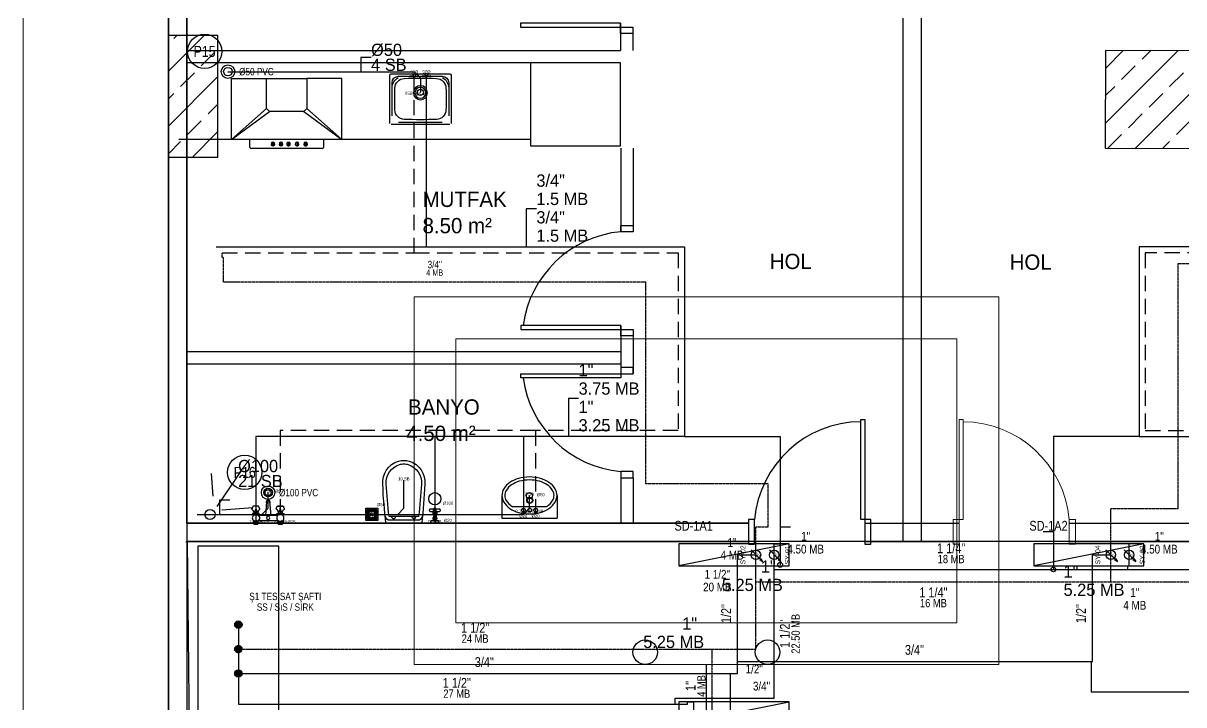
# Model space of a CAD drawing. Header units: centimetres. Extents: x 247996 to 315152, y -468471 to -440326.
# Drawn here: x 254534 to 255483, y -441875 to -441319 of the extents above; entities that cross this region are included whole.
import ezdxf
from ezdxf.enums import TextEntityAlignment as Align

# ---------------------------------------------------------------- set-up
doc = ezdxf.new("R2010")
doc.units = ezdxf.units.CM
doc.linetypes.add('0', pattern=[500, 500])
doc.linetypes.add('BASMA HATTI', pattern=[0.375, 0.25, -0.125])
for name, color, linetype, lineweight in [('SCOTT-ANTED', 144, 'CONTINUOUS', 0), ('SCOTT-M_Kapi_Kesit', 171, 'CONTINUOUS', 20), ('SCOTT-MTY-PISSU-BORU-TAVANDAN', 6, 'PISSU HATTI', 30), ('SCOTT-MTY-PISSU-CAP', 211, 'CONTINUOUS', 30), ('SCOTT-MTY-SICAKSU-BORU', 1, 'BASMA HATTI', 30), ('SCOTT-MTY-SOGUKSU-BORU', 5, '0', 30), ('SCOTT-MTY-TEMIZSU-CAP', 101, 'CONTINUOUS', 30)]:
    doc.layers.add(name, color=color, linetype=linetype, lineweight=lineweight)
for name, color, linetype in [('SCOTT-MD-YUK-BIRIMI', 7, 'CONTINUOUS'), ('SCOTT-MKDU0', 50, 'CONTINUOUS'), ('SCOTT-MTY-PISSU-KOLON', 211, 'Continuous'), ('SCOTT-MTY-PISSU-KOLONNO', 211, 'Continuous'), ('SCOTT-MTY-SAYAC', 3, 'Continuous'), ('SCOTT-MTY-SIRKULASYON-BORU', 31, 'Continuous'), ('SCOTT-MTY-TEFRIS', 15, 'CONTINUOUS'), ('SCOTT-MTY-TES-SAFT', 8, 'Continuous'), ('SCOTT-MTY-VANA', 1, 'Continuous'), ('SCOTT-MTY-YUK-BIRIMI', 7, 'CONTINUOUS')]:
    doc.layers.add(name, color=color, linetype=linetype)
doc.styles.add('CAP', font='wturkce.SHX', dxfattribs={"width": 0.65})
doc.styles.add('MtXpl_Comic_Sans_MS', font='comic.ttf')
doc.styles.add('MTY_CAP', font='wturkce.SHX', dxfattribs={"width": 0.65})
doc.styles.add('MTYCAPLT', font='arial.ttf')
doc.styles.add('ROTAS', font='arial.ttf')
doc.linetypes.add('PISSU HATTI', pattern='A,0.5,0.5,["(",Standard,S=0.1,R=0,X=-0.01,Y=-0.036],-0.05', length=0.9)

# ---------------------------------------------------------------- blocks, each defined once
blk = doc.blocks.new('T-KOLON-T')
blk.add_hatch(color=7).paths.add_polyline_path([(3, 0), (2.77, 1.15), (2.12, 2.12), (1.15, 2.77), (0, 3), (-1.15, 2.77), (-2.12, 2.12), (-2.77, 1.15), (-3, 0), (-2.77, -1.15), (-2.12, -2.12), (-1.15, -2.77), (0, -3), (1.15, -2.77), (2.12, -2.12), (2.77, -1.15)])
blk.add_circle((0, 0), 3)
blk = doc.blocks.new('T-DOLAP')
blk.add_line((-45, -9), (45, 9))
blk.add_lwpolyline([(-45, -9), (45, -9), (45, 9), (-45, 9)], close=True)
blk = doc.blocks.new('MTY-SU SAYACI')
at = {"layer": 'SCOTT-MTY-VANA'}
blk.add_hatch(color=256, dxfattribs=at).paths.add_polyline_path([(9.8, 9.8), (5.6, 7), (7, 5.6)])
for p, q in [((-7.3, -7.3), (6.3, 6.3)), ((5.6, 7), (9.8, 9.8)), ((7, 5.6), (5.6, 7)), ((7, 5.6), (9.8, 9.8))]:
    blk.add_line(p, q, dxfattribs=at)
blk.add_circle((0, 0), 7, dxfattribs=at)
blk.add_attdef('CAP', (-2.3, -1.2), '', height=2.5, rotation=45, dxfattribs=at)
blk = doc.blocks.new('T-KOLON-P')
for radius in [5.5, 3.5]:
    blk.add_circle((0, 0), radius)
blk = doc.blocks.new('uhasduhsadu')
at = {"layer": 'SCOTT-M_Kapi_Kesit'}
blk.add_lwpolyline([(684335.93, 4531169.33), (684332.62, 4531169.33), (684332.62, 4531251.2), (684335.93, 4531251.2)], close=True, dxfattribs=at)
for points in [[(684240.93, 4531149.33), (684245.93, 4531149.33), (684245.93, 4531169.33), (684240.93, 4531169.33), (684240.93, 4531149.33)], [(684335.93, 4531149.33), (684340.93, 4531149.33), (684340.93, 4531169.33), (684335.93, 4531169.33), (684335.93, 4531149.33)]]:
    blk.add_lwpolyline(points, dxfattribs=at)
blk.add_arc((684333.18, 4531161.67), 87.59, 90.36866, 174.98091, dxfattribs=at)
blk = doc.blocks.new('SUZGEC1')
at = {"layer": 'SCOTT-MTY-TEFRIS'}
blk.add_lwpolyline([(-5, -5), (-5, 5), (5, 5), (5, -5)], close=True, dxfattribs=at)
for points in [[(-4.33, 3.86), (-1.99, 1.52, 0.029484), (-2.15, 1.27), (-4.33, 2.48)], [(-2.48, 0.33), (-4.33, 0.33), (-4.33, 1.72), (-2.41, 0.65, 0.032775)], [(-3.86, 4.33), (-2.48, 4.33), (-1.27, 2.15, 0.029484), (-1.52, 1.99)], [(-0.65, 2.41, -0.032775), (-0.33, 2.48), (-0.33, 4.33), (-1.72, 4.33)], [(0.33, 2.48), (0.33, 4.33), (1.72, 4.33), (0.65, 2.41, 0.032775)], [(1.27, 2.15), (2.48, 4.33), (3.86, 4.33), (1.52, 1.99, 0.029484)], [(4.33, 3.86), (1.99, 1.52, -0.029484), (2.15, 1.27), (4.33, 2.48)], [(4.33, 0.33), (4.33, 1.72), (2.41, 0.65, -0.032775), (2.48, 0.33)], [(-2.48, -0.33), (-4.33, -0.33), (-4.33, -1.72), (-2.41, -0.65, -0.032775)], [(-4.33, -3.86), (-1.99, -1.52, -0.029484), (-2.15, -1.27), (-4.33, -2.48)], [(-3.86, -4.33), (-2.48, -4.33), (-1.27, -2.15, -0.029484), (-1.52, -1.99)], [(-0.33, -4.33), (-1.72, -4.33), (-0.65, -2.41, 0.032775), (-0.33, -2.48)], [(0.33, -2.48), (0.33, -4.33), (1.72, -4.33), (0.65, -2.41, -0.032775)], [(2.48, -4.33), (1.27, -2.15, 0.029484), (1.52, -1.99), (3.86, -4.33)], [(4.33, -2.48), (4.33, -3.86), (1.99, -1.52, 0.029484), (2.15, -1.27)], [(4.33, -0.33), (4.33, -1.72), (2.41, -0.65, 0.032775), (2.48, -0.33)]]:
    blk.add_lwpolyline(points, format="xyb", close=True, dxfattribs=at)
blk.add_circle((0, 0), 1.25, dxfattribs=at)
at = {"layer": 'SCOTT-MD-YUK-BIRIMI', "color": 6, "style": 'CAP'}
blk.add_attdef('PS', text='', height=2.5, dxfattribs=at).set_placement((0, 0), align=Align.CENTER)
blk.add_attdef('PSCP', (4.29, 6.72), '', height=2.5, dxfattribs=at)
blk = doc.blocks.new('EVIYE1')
at = {"layer": 'SCOTT-MTY-TEFRIS', "color": 6}
blk.add_circle((0, 15), 2.5, dxfattribs=at)
at = {"layer": 'SCOTT-MTY-TEFRIS', "color": 3, "ltscale": 10}
blk.add_circle((-5, 1), 1, dxfattribs=at)
at = {"layer": 'SCOTT-MTY-TEFRIS', "color": 1, "ltscale": 10}
blk.add_circle((5, 1), 1, dxfattribs=at)
at = {"layer": 'SCOTT-MD-YUK-BIRIMI', "color": 6, "style": 'CAP'}
blk.add_attdef('PS', text='', height=2.5, dxfattribs=at).set_placement((0, 15), align=Align.CENTER)
blk.add_attdef('PSCP', (6.08, 14.48), '', height=2.5, dxfattribs=at)
at = {"layer": 'SCOTT-MD-YUK-BIRIMI', "color": 3, "style": 'CAP'}
for tag, p in [('SO', (-5, 1)), ('SOCP', (-5, -2.99))]:
    blk.add_attdef(tag, text='', height=2.5, dxfattribs=at).set_placement(p, align=Align.CENTER)
at = {"layer": 'SCOTT-MD-YUK-BIRIMI', "color": 1, "style": 'CAP'}
for tag, p in [('SC', (5, 1)), ('SCCP', (5, -2.8))]:
    blk.add_attdef(tag, text='', height=2.5, dxfattribs=at).set_placement(p, align=Align.CENTER)
blk = doc.blocks.new('MTY-PIS SU CAP SB')
at = {"layer": 'SCOTT-MTY-PISSU-CAP'}
for p, q in [((0.833, 1.167), (0, 1.167)), ((0, 1.167), (0, 0))]:
    blk.add_line(p, q, dxfattribs=at)
at = {"layer": 'SCOTT-MTY-PISSU-CAP', "style": 'MTY_CAP', "width": 0.65}
blk.add_attdef('PSCP', text='', height=1, dxfattribs=at).set_placement((0.833, 1.79), align=Align.MIDDLE_LEFT)
at = {"layer": 'SCOTT-MTY-YUK-BIRIMI', "color": 211, "style": 'MTY_CAP', "width": 0.65}
blk.add_attdef('PS', text='', height=1, dxfattribs=at).set_placement((0.833, 0.566), align=Align.MIDDLE_LEFT)
blk = doc.blocks.new('LAVABO1')
at = {"layer": 'SCOTT-MTY-TEFRIS', "color": 6}
blk.add_circle((0, 15), 2.5, dxfattribs=at)
at = {"layer": 'SCOTT-MTY-TEFRIS', "color": 3, "ltscale": 10}
blk.add_circle((-5, 1), 1, dxfattribs=at)
at = {"layer": 'SCOTT-MTY-TEFRIS', "color": 1, "ltscale": 10}
blk.add_circle((5, 1), 1, dxfattribs=at)
at = {"layer": 'SCOTT-MD-YUK-BIRIMI', "color": 6, "style": 'CAP'}
blk.add_attdef('PS', text='', height=2.5, dxfattribs=at).set_placement((0, 15), align=Align.CENTER)
blk.add_attdef('PSCP', (6.08, 14.48), '', height=2.5, dxfattribs=at)
at = {"layer": 'SCOTT-MD-YUK-BIRIMI', "color": 3, "style": 'CAP'}
for tag, p in [('SO', (-5, 1)), ('SOCP', (-5, -2.99))]:
    blk.add_attdef(tag, text='', height=2.5, dxfattribs=at).set_placement(p, align=Align.CENTER)
at = {"layer": 'SCOTT-MD-YUK-BIRIMI', "color": 1, "style": 'CAP'}
for tag, p in [('SC', (5, 1)), ('SCCP', (5, -2.8))]:
    blk.add_attdef(tag, text='', height=2.5, dxfattribs=at).set_placement(p, align=Align.CENTER)
blk = doc.blocks.new('KLOZET1')
at = {"layer": 'SCOTT-MTY-TEFRIS', "color": 15}
blk.add_lwpolyline([(-3.88, 11.44, 0.414214), (-4.52, 10.8), (-4.52, 10.3, 0.414214), (-3.88, 9.66), (3.88, 9.66, 0.414214), (4.52, 10.3), (4.52, 10.8, 0.414214), (3.88, 11.44)], format="xyb", close=True, dxfattribs=at)
at = {"layer": 'SCOTT-MTY-TEFRIS', "color": 15, "elevation": 0}
for points in [[(-1, 10.3), (-1, 10.8, -0.414214), (-0.36, 11.44)], [(1, 10.3), (1, 10.8, 0.414214), (0.36, 11.44)]]:
    blk.add_lwpolyline(points, format="xyb", dxfattribs=at)
at = {"layer": 'SCOTT-MTY-TEFRIS', "color": 15}
for points in [[(-0.76, 11.45), (0.76, 11.45), (0.76, 11.98), (-0.76, 11.98)], [(-0.76, 8.88), (0.76, 8.88), (0.76, 9.66), (-0.76, 9.66)], [(3, 0), (-3, 0), (-3, 2.32), (3, 2.32)]]:
    blk.add_lwpolyline(points, close=True, dxfattribs=at)
for points in [[(-1.61, 8.64), (-1.61, 7.54)], [(-1.61, 4.45), (-1.61, 3.35)], [(-1.35, 3.17), (-1.35, 2.32), (1.42, 2.32), (1.42, 3.17)], [(-1.21, 7.21), (-1.21, 4.8)], [(1.13, 8.88), (-1.06, 8.88)], [(-1.06, 7.3), (1.13, 7.3)], [(1.13, 4.69), (-1.06, 4.69)], [(-1.06, 3.11), (1.13, 3.11)], [(-0.51, 8.64), (-0.51, 7.54)], [(-0.51, 4.45), (-0.51, 3.35)], [(0.58, 8.64), (0.58, 7.54)], [(0.58, 4.45), (0.58, 3.35)], [(1.28, 4.8), (1.28, 5.24), (1.28, 7.21)], [(1.68, 8.64), (1.68, 7.54)], [(1.68, 4.45), (1.68, 3.35)]]:
    blk.add_lwpolyline(points, dxfattribs=at)
at = {"layer": 'SCOTT-MTY-TEFRIS', "color": 6}
blk.add_circle((0, 20), 5, dxfattribs=at)
at = {"layer": 'SCOTT-MTY-TEFRIS', "color": 15}
for centre, radius, start, end in [((-0.36, 10.3, 0), 0.641, 179.99985, 270.00006), ((0.36, 10.3, 0), 0.641, 270.00006, 0), ((-1.06, 8.15), 0.734, 41.75917, 138.24096), ((-1.06, 8.03), 0.734, 221.7593, 318.24081), ((-1.06, 3.96), 0.734, 41.75917, 138.24096), ((-1.06, 3.84), 0.734, 221.7593, 318.24081), ((0.04, 8.15), 0.734, 41.75917, 138.24096), ((0.04, 8.03), 0.734, 221.7593, 318.24081), ((0.04, 3.96), 0.734, 41.75917, 138.24096), ((0.04, 3.84), 0.734, 221.7593, 318.24081), ((1.13, 8.15), 0.734, 41.75917, 138.24096), ((1.13, 8.03), 0.734, 221.7593, 318.24081), ((1.13, 3.96), 0.734, 41.75917, 138.24096), ((1.13, 3.84), 0.734, 221.7593, 318.24081)]:
    blk.add_arc(centre, radius, start, end, dxfattribs=at)
at = {"layer": 'SCOTT-MD-YUK-BIRIMI', "color": 6, "style": 'CAP'}
blk.add_attdef('PS', text='', height=2.5, dxfattribs=at).set_placement((0, 20), align=Align.CENTER)
blk.add_attdef('PSCP', (6.63, 15.09), '', height=2.5, dxfattribs=at)
at = {"layer": 'SCOTT-MD-YUK-BIRIMI', "color": 3, "style": 'CAP'}
blk.add_attdef('SO', text='', height=2.5, dxfattribs=at).set_placement((0, 0.13), align=Align.CENTER)
blk.add_attdef('SOCP', (7.43, 1.09), '', height=2.5, dxfattribs=at)
blk = doc.blocks.new('DUS TEKNESI1')
at = {"layer": 'SCOTT-MTY-TEFRIS'}
for points in [[(-10, 13.89), (-10, 12.2, -0.146062), (-11.33, 8.88, 0.113221), (-13.28, 11.48, -0.416893), (-13.31, 11.96)], [(-6.69, 11.96, -0.17585), (-7.51, 13.89), (-12.49, 13.89, -0.17585), (-13.31, 11.96)], [(0, 18.37), (-0.63, 18.37, 0.391322), (-1.29, 17.76), (-2.2, 6.27)], [(0, 18.37), (0.63, 18.37, -0.391322), (1.29, 17.76), (2.2, 6.27)], [(6.69, 11.96, 0.17585), (7.51, 13.89), (12.49, 13.89, 0.17585), (13.31, 11.96)], [(10, 13.89), (10, 12.2, 0.146062), (11.33, 8.88, -0.113221), (13.28, 11.48)], [(-12.77, 0.5), (-12.77, 0), (-10, 0), (-7.23, 0), (-7.23, 0.5, 0.153746), (-12.77, 0.5), (-10, 0.5), (-7.23, 0.5)], [(-8.61, 6.88, -0.601952), (-8.61, 1.65), (-8.61, 0.83)], [(8.61, 6.88, 0.601952), (8.61, 1.65), (11.39, 1.65, 0.601952), (11.39, 6.88)], [(12.77, 0.5), (12.77, 0), (10, 0), (7.23, 0), (7.23, 0.5, -0.153746), (12.77, 0.5), (10, 0.5), (7.23, 0.5)]]:
    blk.add_lwpolyline(points, format="xyb", dxfattribs=at)
for points in [[(-11.64, 9.5), (-11.64, 8.01)], [(-8.36, 9.5), (-8.36, 8.01)], [(8.36, 9.5), (8.36, 8.01)], [(11.64, 9.5), (11.64, 8.01)], [(-11.39, 7.51), (-11.39, 6.88), (-8.61, 6.88)], [(-8.61, 1.65), (-11.39, 1.65), (-11.39, 0.83)], [(-8.61, 7.51), (-8.61, 6.88)], [(7.82, 6.27), (-7.82, 6.27)], [(-7.82, 2.27), (7.82, 2.27)], [(11.39, 7.51), (11.39, 6.88), (8.61, 6.88)], [(8.61, 7.51), (8.61, 6.88)], [(8.61, 1.65), (8.61, 0.83)], [(11.39, 1.65), (11.39, 0.83)]]:
    blk.add_lwpolyline(points, dxfattribs=at)
for points in [[(-12.77, 7.51), (-10, 7.51), (-7.23, 7.51), (-7.23, 8.01), (-10, 8.01), (-12.77, 8.01)], [(-8.61, 0), (-8.61, -1.03), (-11.39, -1.03), (-11.39, 0)], [(12.77, 7.51), (10, 7.51), (7.23, 7.51), (7.23, 8.01), (10, 8.01), (12.77, 8.01)], [(11.39, 0), (11.39, -1.03), (8.61, -1.03), (8.61, 0)]]:
    blk.add_lwpolyline(points, close=True, dxfattribs=at)
at = {"layer": 'SCOTT-MTY-TEFRIS', "color": 6}
blk.add_circle((0, 25), 2.5, dxfattribs=at)
at = {"layer": 'SCOTT-MTY-TEFRIS'}
for centre, radius, start, end in [((-9.99, 2.25), 11.85, 79.4131, 100.58675), ((-3.77, 12.76), 6.25, 185.20803, 218.44761), ((-2.03, 5.93), 7.27, 130.25508, 156.09376), ((-6.95, 11.74), 0.344, 310.56547, 41.0891), ((0, 17.2), 1.6, 330.69749, 209.30263), ((6.95, 11.74), 0.344, 138.91075, 229.43465), ((2.03, 5.93), 7.27, 23.90632, 49.74465), ((9.99, 2.25), 11.85, 79.4131, 100.58675), ((3.77, 12.76), 6.25, 321.55251, 354.79208), ((13.05, 11.74), 0.344, 310.56547, 41.0891), ((-10, 4.27), 2.96, 117.90841, 242.09186), ((0, 4.27), 1.37, 90.00021, 270.00006), ((0, 4.27), 1.37, 270.00006, 90.00021)]:
    blk.add_arc(centre, radius, start, end, dxfattribs=at)
at = {"layer": 'SCOTT-MD-YUK-BIRIMI', "color": 6, "style": 'CAP'}
blk.add_attdef('PS', text='', height=2.5, dxfattribs=at).set_placement((0, 25), align=Align.CENTER)
blk.add_attdef('PSCP', (5.6, 25), '', height=2.5, dxfattribs=at)
at = {"layer": 'SCOTT-MD-YUK-BIRIMI', "color": 3, "style": 'CAP'}
blk.add_attdef('SO', text='', height=2.5, dxfattribs=at).set_placement((-10, 0), align=Align.CENTER)
blk.add_attdef('SOCP', (-5.56, 0), '', height=2.5, dxfattribs=at)
at = {"layer": 'SCOTT-MD-YUK-BIRIMI', "color": 1, "style": 'CAP'}
blk.add_attdef('SC', text='', height=2.5, dxfattribs=at).set_placement((10, 0), align=Align.CENTER)
blk.add_attdef('SCCP', (15.92, 0), '', height=2.5, dxfattribs=at)
blk = doc.blocks.new('MTY-TEMIZ SU CAP MB')
at = {"layer": 'SCOTT-MTY-TEMIZSU-CAP'}
for p, q in [((0.833, 3.096), (0, 3.096)), ((0, 3.096), (0, 0))]:
    blk.add_line(p, q, dxfattribs=at)
at = {"layer": 'SCOTT-MTY-TEMIZSU-CAP', "style": 'MTY_CAP', "width": 0.65}
for tag, p in [('SOCP', (0.833, 5.417)), ('SCCP', (0.833, 2.417))]:
    blk.add_attdef(tag, text='', height=1, dxfattribs=at).set_placement(p, align=Align.MIDDLE_LEFT)
at = {"layer": 'SCOTT-MTY-YUK-BIRIMI', "color": 101, "style": 'MTY_CAP', "width": 0.65}
for tag, p in [('SO', (0.833, 3.917)), ('SC', (0.833, 0.917))]:
    blk.add_attdef(tag, text='', height=1, dxfattribs=at).set_placement(p, align=Align.MIDDLE_LEFT)
blk = doc.blocks.new('TERMOSIFON1')
at = {"layer": 'SCOTT-MTY-TEFRIS', "color": 7, "lineweight": 20, "ltscale": 40}
blk.add_lwpolyline([(-23.887, 0), (23.887, 0), (23.887, 30.03), (-23.887, 30.03)], close=True, dxfattribs=at)
at = {"layer": 'SCOTT-MTY-TEFRIS', "color": 1, "lineweight": 20, "ltscale": 40}
blk.add_lwpolyline([(-20.475, 3.413), (20.475, 3.413), (20.475, 26.618), (-20.475, 26.618)], close=True, dxfattribs=at)
at = {"layer": 'SCOTT-MTY-TEFRIS', "color": 3, "ltscale": 10}
blk.add_circle((-5, 1), 1, dxfattribs=at)
at = {"layer": 'SCOTT-MTY-TEFRIS', "color": 1, "ltscale": 10}
blk.add_circle((5, 1), 1, dxfattribs=at)
at = {"layer": 'SCOTT-MD-YUK-BIRIMI', "color": 3, "style": 'MTYCAPLT', "width": 0.65}
for tag, p in [('SO_001', (-5.656, 0.5)), ('SOCP_001', (-6.287, -0.985))]:
    blk.add_attdef(tag, p, '', height=1, dxfattribs=at)
at = {"layer": 'SCOTT-MD-YUK-BIRIMI', "color": 1, "style": 'MTYCAPLT', "width": 0.65}
for tag, p in [('SC_001', (4.367, 0.5)), ('SCCP_001', (3.738, -0.963))]:
    blk.add_attdef(tag, p, '', height=1, dxfattribs=at)

msp = doc.modelspace()

# ---------------------------------------------------------------- linework, layer by layer
at = {"layer": 'SCOTT-ANTED'}
msp.add_line((254534.19, -440326.55), (254534.19, -447826.55), dxfattribs=at)
at = {"layer": 'SCOTT-MKDU0', "color": 8, "ltscale": 0.03}
for p, q in [((254652.95, -440508.19), (254652.95, -443082.08)), ((254652.95, -443082.08), (254652.95, -440508.19)), ((254667.95, -440523.24), (254667.95, -443082.08)), ((254652.95, -440527.34), (254652.95, -441742.11)), ((254667.95, -440527.29), (254667.95, -441742.11)), ((254667.95, -441727.11), (254667.95, -440527.29)), ((255252.95, -440525.24), (255252.95, -441742.11)), ((255252.95, -440525.29), (255252.95, -441742.11)), ((255252.95, -440525.29), (255252.95, -441727.11)), ((255267.95, -440525.24), (255267.95, -441742.11)), ((255267.95, -440525.29), (255267.95, -441742.11)), ((255267.95, -440525.29), (255267.95, -441727.11)), ((255022.32, -441318.51), (255022.32, -441340.75)), ((254653.09, -441357.52), (254682.38, -441328.23)), ((254653.09, -441328.23), (254693.09, -441328.23)), ((254653.09, -441428.23), (254653.09, -441328.23)), ((254657.22, -441330.94), (254659.93, -441328.23)), ((254693.09, -441328.23), (254693.09, -441428.23)), ((255032.32, -441321.83), (255032.32, -441340.75)), ((255022.32, -441340.98), (254667.95, -441340.98)), ((254679.67, -441353.39), (254690.89, -441342.16)), ((255418.58, -441340.7), (255418.3, -441420.7)), ((255418.37, -441400.46), (255477.92, -441340.91)), ((255418.53, -441355.4), (255433.18, -441340.75)), ((255498.57, -441340.98), (255418.58, -441340.7)), ((255448.6, -441347.78), (255455.55, -441340.83)), ((255022.32, -441350.98), (254667.95, -441350.98)), ((255022.32, -441350.98), (254948.7, -441350.98)), ((254948.7, -441350.98), (254948.7, -441418.66)), ((255022.32, -441418.66), (255022.32, -441350.98)), ((255431.77, -441364.61), (255442.99, -441353.39)), ((254653.09, -441402.42), (254693.09, -441362.42)), ((254662.83, -441370.23), (254674.06, -441359)), ((254704.53, -441363.68), (254733.03, -441363.68)), ((254704.53, -441413.68), (254704.53, -441363.68)), ((254794.53, -441363.68), (254766.03, -441363.68)), ((254794.53, -441413.68), (254794.53, -441363.68)), ((254833.78, -441400.4), (254833.78, -441360.97)), ((254834.78, -441359.97), (254882.78, -441359.97)), ((254835.63, -441394.25), (254835.63, -441367.12)), ((254840.93, -441361.82), (254876.63, -441361.82)), ((254881.93, -441367.12), (254881.93, -441394.25)), ((254883.78, -441360.97), (254883.78, -441400.4)), ((255442.94, -441420.79), (255498.49, -441365.24)), ((255471.05, -441370.23), (255482.28, -441359)), ((254653.09, -441379.97), (254657.22, -441375.84)), ((255418.45, -441377.93), (255426.15, -441370.23)), ((255454.22, -441387.06), (255465.44, -441375.84)), ((254685.28, -441392.68), (254693.09, -441384.87)), ((254733.03, -441388.18), (254704.53, -441413.68)), ((254704.53, -441413.68), (254735.53, -441390.68)), ((254763.53, -441390.68), (254794.53, -441413.68)), ((254794.53, -441413.68), (254766.03, -441388.18)), ((255437.38, -441403.9), (255448.6, -441392.68)), ((254668.44, -441409.52), (254679.67, -441398.29)), ((254882.78, -441401.4), (254834.78, -441401.4)), ((254876.63, -441399.55), (254840.93, -441399.55)), ((255476.67, -441409.52), (255487.89, -441398.29)), ((254653.09, -441424.87), (254662.83, -441415.13)), ((254948.7, -441413.66), (254661.44, -441413.66)), ((254948.7, -441413.66), (254661.44, -441413.66)), ((254672.18, -441428.23), (254693.09, -441407.32)), ((254794.53, -441413.68), (254704.53, -441413.68)), ((254719.51, -441419.98), (254719.51, -441413.68)), ((254779.51, -441413.68), (254779.51, -441419.98)), ((255022.6, -441413.66), (255022.32, -441413.66)), ((255022.6, -441413.66), (255022.32, -441413.66)), ((255420.57, -441420.71), (255431.77, -441409.52)), ((255465.32, -441420.86), (255471.05, -441415.13)), ((254778.51, -441420.98), (254720.51, -441420.98)), ((254737.97, -441415.73), (254737.97, -441418.3)), ((254737.97, -441415.73), (254738.59, -441415.73)), ((254737.97, -441418.3), (254737.97, -441418.81)), ((254738.59, -441418.81), (254737.97, -441418.81)), ((254738.59, -441415.73), (254738.59, -441418.3)), ((254738.59, -441418.3), (254738.59, -441418.81)), ((254744.55, -441415.73), (254744.55, -441418.3)), ((254744.55, -441415.73), (254745.17, -441415.73)), ((254744.55, -441418.3), (254744.55, -441418.81)), ((254745.17, -441418.81), (254744.55, -441418.81)), ((254745.17, -441415.73), (254745.17, -441418.3)), ((254745.17, -441418.3), (254745.17, -441418.81)), ((254750.71, -441415.73), (254750.71, -441418.3)), ((254750.71, -441415.73), (254751.32, -441415.73)), ((254750.71, -441418.3), (254750.71, -441418.81)), ((254750.71, -441418.81), (254751.32, -441418.81)), ((254751.32, -441415.73), (254751.32, -441418.3)), ((254751.32, -441418.3), (254751.32, -441418.81)), ((254757.7, -441415.73), (254757.7, -441418.3)), ((254757.7, -441415.73), (254758.32, -441415.73)), ((254757.7, -441418.3), (254757.7, -441418.8)), ((254757.7, -441418.81), (254758.32, -441418.81)), ((254758.32, -441415.73), (254758.32, -441418.3)), ((254758.32, -441418.3), (254758.32, -441418.81)), ((254764.69, -441415.73), (254764.69, -441418.3)), ((254764.69, -441415.73), (254765.31, -441415.73)), ((254764.69, -441418.3), (254764.69, -441418.8)), ((254764.69, -441418.81), (254765.31, -441418.81)), ((254765.31, -441415.73), (254765.31, -441418.3)), ((254765.31, -441418.3), (254765.31, -441418.81)), ((254948.7, -441418.66), (255022.32, -441418.66)), ((255022.6, -441420.7), (255022.6, -441488.91)), ((255032.6, -441420.7), (255032.6, -441488.91)), ((255418.3, -441420.7), (255498.3, -441420.98)), ((254693.09, -441428.23), (254653.09, -441428.23)), ((255022.6, -441565.59), (255022.6, -441608.23)), ((255032.6, -441568.91), (255032.6, -441604.92)), ((255022.6, -441587.11), (254667.95, -441587.11)), ((255022.6, -441597.11), (254667.95, -441597.11)), ((254689.34, -441704.94), (254687.93, -441686.57)), ((254692.59, -441713.36), (254712.8, -441683.79)), ((255022.6, -441689.92), (255022.6, -441727.11)), ((255032.6, -441689.92), (255032.6, -441727.11)), ((254925.38, -441704.42), (254925.38, -441723.07)), ((254970.41, -441704.42), (254970.41, -441723.07)), ((254696.48, -441716.15), (254721.85, -441714.19)), ((254933.85, -441713.44), (254961.95, -441713.44)), ((254667.95, -441727.11), (255126.89, -441727.11)), ((255126.89, -441727.11), (254667.95, -441727.11)), ((254925.38, -441723.07), (254970.41, -441723.07)), ((255221.89, -441727.11), (255299.01, -441727.11)), ((255267.95, -441727.11), (255299.01, -441727.11)), ((255389.01, -441727.11), (256232.6, -441727.11)), ((255389.01, -441727.11), (255852.95, -441727.11)), ((254667.03, -441742.11), (255126.89, -441742.11)), ((256222.6, -441742.11), (254668.16, -441742.11)), ((254668.16, -441742.11), (254683.09, -443053.17)), ((255221.89, -441742.11), (255299.01, -441742.11)), ((255389.01, -441742.11), (256232.6, -441742.11))]:
    msp.add_line(p, q, dxfattribs=at)
for points in [[(255022.32, -441321.83), (255022.32, -441318.51), (254940.45, -441318.51), (254940.45, -441321.83)], [(255022.6, -441568.91), (255022.6, -441565.59), (254940.73, -441565.59), (254940.73, -441568.91)], [(255022.6, -441604.92), (255022.6, -441608.23), (254940.73, -441608.23), (254940.73, -441604.92)], [(255221.89, -441724.11), (255218.57, -441724.11), (255218.57, -441642.25), (255221.89, -441642.25)], [(255221.89, -441724.11), (255218.57, -441724.11), (255218.57, -441642.25), (255221.89, -441642.25)], [(255221.89, -441724.11), (255218.57, -441724.11), (255218.57, -441642.25), (255221.89, -441642.25)]]:
    msp.add_lwpolyline(points, close=True, dxfattribs=at)
for points in [[(255032.32, -441321.83), (255032.32, -441326.83), (255022.32, -441326.83), (255022.32, -441321.83), (255032.32, -441321.83)], [(255032.6, -441483.91), (255032.6, -441488.91), (255022.6, -441488.91), (255022.6, -441483.91), (255032.6, -441483.91)], [(255032.6, -441568.91), (255032.6, -441573.91), (255022.6, -441573.91), (255022.6, -441568.91), (255032.6, -441568.91)], [(255032.6, -441604.92), (255032.6, -441599.92), (255022.6, -441599.92), (255022.6, -441604.92), (255032.6, -441604.92)], [(255032.6, -441689.92), (255032.6, -441684.92), (255022.6, -441684.92), (255022.6, -441689.92), (255032.6, -441689.92)], [(255126.89, -441744.11), (255131.89, -441744.11), (255131.89, -441724.11), (255126.89, -441724.11), (255126.89, -441744.11)], [(255126.89, -441744.11), (255131.89, -441744.11), (255131.89, -441724.11), (255126.89, -441724.11), (255126.89, -441744.11)], [(255126.89, -441744.11), (255131.89, -441744.11), (255131.89, -441724.11), (255126.89, -441724.11), (255126.89, -441744.11)], [(255221.89, -441744.11), (255226.89, -441744.11), (255226.89, -441724.11), (255221.89, -441724.11), (255221.89, -441744.11)], [(255221.89, -441744.11), (255226.89, -441744.11), (255226.89, -441724.11), (255221.89, -441724.11), (255221.89, -441744.11)], [(255221.89, -441744.11), (255226.89, -441744.11), (255226.89, -441724.11), (255221.89, -441724.11), (255221.89, -441744.11)]]:
    msp.add_lwpolyline(points, dxfattribs=at)
for points in [[(254830.64, -441727.11, -0.01664), (254828.02, -441695.28, -0.351622), (254840.81, -441676.36, -0.068714), (254845.23, -441675.75, -0.068714), (254849.65, -441676.36, -0.351622), (254862.44, -441695.28, -0.01664), (254859.82, -441727.11)], [(254833.21, -441721.55, -0.016866), (254830.9, -441695.09, -0.351778), (254841.62, -441679.13, -0.068022), (254845.23, -441678.63, -0.068022), (254848.84, -441679.13, -0.351778), (254859.56, -441695.09, -0.016866), (254857.25, -441721.55)]]:
    msp.add_lwpolyline(points, format="xyb", close=True, dxfattribs=at)
msp.add_lwpolyline([(254860.1, -441721.67, -0.389191), (254856.75, -441724.74), (254845.23, -441724.74), (254833.71, -441724.74, -0.389191), (254830.36, -441721.67, -0.389191)], format="xyb", dxfattribs=at)
for centre, radius in [((254948.15, -441708.53), 2.52), ((254948.15, -441708.53), 2.12), ((254686.84, -441720.06, 51), 4.14), ((254943.05, -441716.47), 1.56), ((254948.09, -441716.47), 1.56), ((254953.01, -441716.47), 1.56)]:
    msp.add_circle(centre, radius, dxfattribs=at)
for centre, radius, start, end in [((254720.51, -441419.98), 1, 180, 270), ((254738.25, -441417.29), 1.54, 100.57538, 259.46205), ((254738.25, -441417.29), 1.54, 282.6235, 77.37669), ((254744.84, -441417.29), 1.54, 100.57538, 259.46205), ((254744.84, -441417.29), 1.54, 282.6235, 77.37669), ((254750.99, -441417.29), 1.54, 100.57538, 259.46205), ((254750.99, -441417.29), 1.54, 282.6235, 77.37669), ((254757.98, -441417.29), 1.54, 100.57538, 259.46205), ((254757.98, -441417.29), 1.54, 282.6235, 77.37669), ((254764.98, -441417.29), 1.54, 100.57538, 259.46205), ((254764.98, -441417.29), 1.54, 282.6235, 77.37669), ((254778.51, -441419.98), 1, 270, 0), ((255030.82, -441577.47), 88.95, 95.30809, 172.32526), ((255030.82, -441596.36), 88.95, 187.67474, 264.69191), ((255219.14, -441731.78), 87.59, 90.36866, 174.98091), ((255219.14, -441731.78), 87.59, 90.36866, 174.98091), ((255219.14, -441731.78), 87.59, 90.36866, 174.98091), ((254945.39, -441713.75), 24.08, 105.51757, 123.83466), ((254947.9, -441722.8), 33.47, 90, 105.51757), ((254947.9, -441722.8), 33.47, 74.48243, 90), ((254950.41, -441713.75), 24.08, 56.16534, 74.48243), ((254935.71, -441704.42), 10.33, 148.28659, 180), ((254941.55, -441708.03), 17.19, 123.83466, 148.28659), ((254941.55, -441708.03), 14.8, 123.83466, 148.28659), ((254945.39, -441713.75), 21.68, 105.51757, 123.83466), ((254947.9, -441722.8), 31.07, 90, 105.51757), ((254947.9, -441722.8), 31.07, 74.48243, 90), ((254950.41, -441713.75), 21.68, 56.16534, 74.48243), ((254954.25, -441708.03), 14.8, 31.71341, 56.16534), ((254954.25, -441708.03), 17.19, 31.71341, 56.16534), ((254960.08, -441704.42), 10.33, 0, 31.71341), ((254935.71, -441704.42), 10.33, 180, 211.71341), ((254935.71, -441704.42), 7.93, 148.28659, 180), ((254935.71, -441704.42), 7.93, 180, 211.71341), ((254941.55, -441700.81), 14.8, 211.71341, 238.62326), ((254954.25, -441700.81), 14.8, 301.37674, 328.28659), ((254960.08, -441704.42), 7.93, 0, 31.71341), ((254960.08, -441704.42), 7.93, 328.28659, 0), ((254960.08, -441704.42), 10.33, 328.28659, 0), ((254941.55, -441700.81), 17.19, 211.71341, 236.16534), ((254945.39, -441695.09), 24.08, 236.16534, 254.48243), ((254947.9, -441686.04), 33.47, 254.48243, 270), ((254947.9, -441686.04), 33.47, 270, 285.51757), ((254950.41, -441695.09), 24.08, 285.51757, 303.83466), ((254954.25, -441700.81), 17.19, 303.83466, 328.28659), ((254836.92, -441721.55), 1.78, 180, 0), ((254853.53, -441721.55), 1.78, 180, 0)]:
    msp.add_arc(centre, radius, start, end, dxfattribs=at)
at = {"layer": 'SCOTT-MKDU0', "color": 8, "ltscale": 0.03, "extrusion": (0, 0, -1)}
for centre, major_axis, start_param, end_param in [((254834.78, -441360.97), (0.707, 0.707), 3.926991, 5.497787), ((254840.93, -441367.12), (-3.75, 3.75), 5.497787, 7.068583), ((254845.78, -441371.64), (-7.14, 7.14), 5.524757, 6.541187), ((254845.9, -441371.65), (-5.66, 5.66), 5.524757, 7.028844), ((254858.78, -441695.65), (332.25, 0), 4.67265, 4.752129), ((254871.66, -441371.65), (-5.66, 5.66), 0.825137, 2.329224), ((254876.63, -441367.12), (3.75, 3.75), -0.785398, 0.785398), ((254871.79, -441371.64), (7.14, 7.14), -0.258001, 0.758428), ((254882.78, -441360.97), (0.707, 0.707), -0.785398, 0.785398), ((255170.03, -441380.4), (-234.94, 234.94), 5.470817, 5.524757), ((254858.78, -441375.4), (-4.07, 4.07), 3.926991, 10.210176), ((254858.78, -441375.4), (-3.18, 3.18), 3.926991, 10.210176), ((254547.53, -441380.4), (234.94, 234.94), 0.758428, 0.812368), ((254845.9, -441389.14), (5.66, 5.66), 2.395934, 3.900021), ((254871.66, -441389.14), (5.66, 5.66), 0.812368, 2.316455), ((254858.78, -441065.15), (332.25, 0), 1.531058, 1.610536)]:
    msp.add_ellipse(centre, major_axis=major_axis, ratio=1, start_param=start_param, end_param=end_param, dxfattribs=at)
at = {"layer": 'SCOTT-MKDU0', "color": 8, "ltscale": 0.03, "invisible_edges": 1}
for points in [[(254766.03, -441388.18), (254733.03, -441388.18), (254733.03, -441363.68), (254766.03, -441363.68)], [(254733.03, -441388.18), (254766.03, -441388.18), (254763.53, -441390.68), (254735.53, -441390.68)]]:
    msp.add_3dface(points, dxfattribs=at)
at = {"layer": 'SCOTT-MTY-PISSU-BORU-TAVANDAN', "ltscale": 50}
for points in [[(254701.48, -441358.14), (254853.78, -441358.14)], [(254853.78, -441358.14), (254858.78, -441363.14), (254858.78, -441374.97)], [(254840.23, -441719.91), (254845.23, -441714.91), (254845.23, -441692.07)], [(254729.3, -441719.91), (254734.3, -441714.91), (254734.3, -441702.11)], [(254942.9, -441719.91), (254947.9, -441714.91), (254947.9, -441704.51)], [(254676.46, -441719.91), (254729.3, -441719.91)], [(254729.3, -441719.91), (254819.05, -441719.91)], [(254819.05, -441719.91), (254819.05, -441719.91)], [(254819.05, -441719.91), (254840.23, -441719.91)], [(254840.23, -441719.91), (254942.9, -441719.91)]]:
    msp.add_lwpolyline(points, dxfattribs=at)
at = {"layer": 'SCOTT-MTY-PISSU-KOLONNO'}
for centre in [(254682.44, -441341.57), (254715.24, -441685.57)]:
    msp.add_circle(centre, 14, dxfattribs=at)
at = {"layer": 'SCOTT-MTY-SICAKSU-BORU', "ltscale": 50}
for p, q in [((254696.84, -441506.29), (254853.78, -441506.29)), ((254853.78, -441506.29), (255069.47, -441506.29)), ((255069.47, -441506.29), (255069.47, -441651.25)), ((255451.13, -441506.29), (255451.13, -441651.25)), ((255666.82, -441506.29), (255451.13, -441506.29)), ((255069.47, -441651.25), (254952.9, -441651.25)), ((255451.13, -441651.25), (255567.71, -441651.25))]:
    msp.add_line(p, q, dxfattribs=at)
for points in [[(254853.78, -441506.29), (254853.78, -441360.97)], [(254744.3, -441651.25), (254744.3, -441727.11)], [(254952.9, -441651.25), (254744.3, -441651.25)], [(254952.9, -441651.25), (254952.9, -441718.51)]]:
    msp.add_lwpolyline(points, dxfattribs=at)
at = {"layer": 'SCOTT-MTY-SICAKSU-BORU'}
for points in [[(255133, -441744), (255133, -441730), (255143, -441730), (255143, -441695), (255043, -441695), (255043, -441530), (254698, -441530), (254698, -441510), (254696.84, -441510), (254696.84, -441506.29)], [(255423, -441744), (255423, -441715), (255478, -441715), (255478, -441515), (255823, -441515), (255823, -441510), (255823.77, -441510), (255823.77, -441506.29)], [(255133, -441762), (255133, -441744)], [(255423, -441762), (255423, -441744)], [(255133, -441775), (255133, -441762)], [(255423, -441775), (255423, -441762)], [(255097, -441830), (255133, -441830), (255133, -441775)], [(255133, -441775), (255423, -441775)], [(255423, -441775), (255807, -441775), (255807, -441860)], [(254710, -441830), (255097, -441830)], [(255097, -441830), (255097, -441873)], [(255097, -441873), (255097, -441891)]]:
    msp.add_lwpolyline(points, dxfattribs=at)
at = {"layer": 'SCOTT-MTY-SIRKULASYON-BORU'}
for points in [[(255118, -441762), (255118, -441753), (255133, -441753)], [(255408, -441762), (255408, -441753), (255423, -441753)], [(255118, -441840), (255118, -441762)], [(255407, -441840), (255408, -441840), (255408, -441762)], [(255112, -441850), (255118, -441850), (255118, -441840)], [(255118, -441840), (255407, -441840)], [(255407, -441840), (255407, -441865), (255822, -441865)], [(254710, -441850), (255112, -441850)], [(255112, -441850), (255112, -441873)], [(255112, -441873), (255112, -441882), (255097, -441882)]]:
    msp.add_lwpolyline(points, dxfattribs=at)
at = {"layer": 'SCOTT-MTY-SOGUKSU-BORU', "ltscale": 50}
for p, q in [((254691.84, -441501.29), (254863.78, -441501.29)), ((254863.78, -441501.29), (255074.47, -441501.29)), ((255074.47, -441501.29), (255074.47, -441656.25)), ((255446.13, -441501.29), (255446.13, -441656.25)), ((255656.82, -441501.29), (255446.13, -441501.29)), ((255074.47, -441656.25), (254942.9, -441656.25)), ((255446.13, -441656.25), (255577.71, -441656.25))]:
    msp.add_line(p, q, dxfattribs=at)
for points in [[(254863.78, -441501.29), (254863.78, -441360.97)], [(254724.3, -441656.25), (254724.3, -441727.11)], [(254942.9, -441656.25), (254870.57, -441656.25), (254724.3, -441656.25)], [(254870.57, -441656.25), (254870.57, -441726.98)], [(254942.9, -441656.25), (254942.9, -441718.51)], [(255074.47, -441656.25), (255152.8, -441656.25), (255152.8, -441761.19)], [(255446.13, -441656.25), (255376.03, -441656.25), (255376.03, -441764.86)], [(255092.47, -442149.77), (255092.47, -441842.54)]]:
    msp.add_lwpolyline(points, dxfattribs=at)
at = {"layer": 'SCOTT-MTY-SOGUKSU-BORU'}
for points in [[(255148, -441762), (255148, -441744)], [(255148, -441744), (255152.8, -441744)], [(255438, -441744), (255376.03, -441744)], [(255438, -441762), (255438, -441744)], [(255067, -441875), (255067, -441870), (255148, -441870), (255148, -441765)], [(255148, -441765), (255148, -441762)], [(255148, -441765), (255437, -441765)], [(255437, -441765), (255437, -441762), (255438, -441762)], [(255437, -441765), (255792, -441765), (255792, -441870)], [(254710, -441810), (254710, -441875), (255067, -441875)], [(255067, -441875), (255077, -441875), (255077, -441873), (255082, -441873)], [(255082, -441873), (255082, -441891)]]:
    msp.add_lwpolyline(points, dxfattribs=at)
at = {"layer": 'SCOTT-MTY-SOGUKSU-BORU', "ltscale": 50}
for centre in [(255152.8, -441761.19), (255376.03, -441764.86)]:
    msp.add_circle(centre, 2, dxfattribs=at)
at = {"layer": 'SCOTT-MTY-TES-SAFT'}
msp.add_lwpolyline([(254677, -441940), (254743, -441940), (254743, -441746), (254677, -441746)], close=True, dxfattribs=at)

# ---------------------------------------------------------------- block references
at = {"layer": 'SCOTT-MKDU0', "color": 8, "ltscale": 0.03, "xscale": -1}
msp.add_blockref('uhasduhsadu', (939634.95, -4972893.45), dxfattribs=at)
msp.add_blockref('uhasduhsadu', (939634.95, -4972893.45), dxfattribs=at)
msp.add_blockref('uhasduhsadu', (939634.95, -4972893.45), dxfattribs=at)
at = {"layer": 'SCOTT-MTY-PISSU-CAP'}
ref = msp.add_blockref('MTY-PIS SU CAP SB', (254810.15, -441358.14), dxfattribs=dict(at, xscale=10, yscale=10))
ref.add_attrib('PSCP', '%%C50', dxfattribs={"height": 10, "style": 'MTY_CAP'}).set_placement((254818.48, -441340.24), align=Align.MIDDLE_LEFT)
ref.add_attrib('PS', '4 SB', dxfattribs={"layer": 'SCOTT-MTY-YUK-BIRIMI', "height": 10, "style": 'MTY_CAP'}).set_placement((254818.48, -441352.48), align=Align.MIDDLE_LEFT)
ref = msp.add_blockref('MTY-PIS SU CAP SB', (254694.71, -441719.91), dxfattribs=dict(at, xscale=10, yscale=10))
ref.add_attrib('PSCP', '%%C100', dxfattribs={"height": 10, "style": 'MTY_CAP'}).set_placement((254709.81, -441680.38), align=Align.MIDDLE_LEFT)
ref.add_attrib('PS', '21 SB', dxfattribs={"layer": 'SCOTT-MTY-YUK-BIRIMI', "height": 10, "style": 'MTY_CAP'}).set_placement((254709.81, -441692.63), align=Align.MIDDLE_LEFT)
at = {"layer": 'SCOTT-MTY-PISSU-KOLON'}
for p in [(254701.5, -441358.1), (254734.3, -441702.1)]:
    msp.add_blockref('T-KOLON-P', p, dxfattribs=at)
at = {"layer": 'SCOTT-MTY-SAYAC', "rotation": 180}
for p in [(255115, -441753), (255405, -441753)]:
    msp.add_blockref('T-DOLAP', p, dxfattribs=at)
at = {"layer": 'SCOTT-MTY-SAYAC'}
ref = msp.add_blockref('MTY-SU SAYACI', (255133, -441753), dxfattribs=dict(at, xscale=0.55, yscale=0.55, rotation=270))
ref.add_attrib('CAP', 'DN20', (255132.37, -441751.74), dxfattribs={"height": 1.375, "rotation": 315})
ref = msp.add_blockref('MTY-SU SAYACI', (255148, -441753), dxfattribs=dict(at, xscale=0.55, yscale=0.55, rotation=270))
ref.add_attrib('CAP', 'DN20', (255147.37, -441751.74), dxfattribs={"height": 1.375, "rotation": 315})
ref = msp.add_blockref('MTY-SU SAYACI', (255423, -441753), dxfattribs=dict(at, xscale=0.55, yscale=0.55, rotation=270))
ref.add_attrib('CAP', 'DN20', (255422.37, -441751.74), dxfattribs={"height": 1.375, "rotation": 315})
ref = msp.add_blockref('MTY-SU SAYACI', (255438, -441753), dxfattribs=dict(at, xscale=0.55, yscale=0.55, rotation=270))
ref.add_attrib('CAP', 'DN20', (255437.37, -441751.74), dxfattribs={"height": 1.375, "rotation": 315})
msp.add_blockref('T-DOLAP', (255115, -441882), dxfattribs=at)
at = {"layer": 'SCOTT-MTY-SICAKSU-BORU'}
msp.add_blockref('T-KOLON-T', (254710, -441830), dxfattribs=at)
at = {"layer": 'SCOTT-MTY-SIRKULASYON-BORU'}
msp.add_blockref('T-KOLON-T', (254710, -441850), dxfattribs=at)
at = {"layer": 'SCOTT-MTY-SOGUKSU-BORU'}
msp.add_blockref('T-KOLON-T', (254710, -441810), dxfattribs=at)
at = {"layer": 'SCOTT-MTY-TEMIZSU-CAP'}
ref = msp.add_blockref('MTY-TEMIZ SU CAP MB', (254945.21, -441501.29), dxfattribs=dict(at, xscale=10, yscale=10))
ref.add_attrib('SCCP', '3/4"', dxfattribs={"height": 10, "style": 'MTY_CAP'}).set_placement((254953.54, -441477.12), align=Align.MIDDLE_LEFT)
ref.add_attrib('SC', '1.5 MB', dxfattribs={"layer": 'SCOTT-MTY-YUK-BIRIMI', "height": 10, "style": 'MTY_CAP'}).set_placement((254953.54, -441492.12), align=Align.MIDDLE_LEFT)
ref.add_attrib('SO', '1.5 MB', dxfattribs={"layer": 'SCOTT-MTY-YUK-BIRIMI', "height": 10, "style": 'MTY_CAP'}).set_placement((254953.54, -441462.12), align=Align.MIDDLE_LEFT)
ref.add_attrib('SOCP', '3/4"', dxfattribs={"height": 10, "style": 'MTY_CAP'}).set_placement((254953.54, -441447.12), align=Align.MIDDLE_LEFT)
ref = msp.add_blockref('TERMOSIFON1', (255092.47, -441842.54), dxfattribs=dict(at, xscale=10, yscale=10))
ref.add_attrib('SO_001', '5.25 MB', dxfattribs={"layer": 'SCOTT-MTY-YUK-BIRIMI', "height": 10, "style": 'MTY_CAP'}).set_placement((255040.85, -441824.1), align=Align.MIDDLE_LEFT)
ref.add_attrib('SOCP_001', '1"', dxfattribs={"height": 10, "style": 'MTY_CAP'}).set_placement((255072.73, -441809.1), align=Align.MIDDLE_LEFT)
ref = msp.add_blockref('MTY-TEMIZ SU CAP MB', (254979.68, -441656.25), dxfattribs=dict(at, xscale=10, yscale=10))
ref.add_attrib('SCCP', '1"', dxfattribs={"height": 10, "style": 'MTY_CAP'}).set_placement((254988.02, -441632.08), align=Align.MIDDLE_LEFT)
ref.add_attrib('SC', '3.25 MB', dxfattribs={"layer": 'SCOTT-MTY-YUK-BIRIMI', "height": 10, "style": 'MTY_CAP'}).set_placement((254988.02, -441647.08), align=Align.MIDDLE_LEFT)
ref.add_attrib('SO', '3.75 MB', dxfattribs={"layer": 'SCOTT-MTY-YUK-BIRIMI', "height": 10, "style": 'MTY_CAP'}).set_placement((254988.02, -441617.08), align=Align.MIDDLE_LEFT)
ref.add_attrib('SOCP', '1"', dxfattribs={"height": 10, "style": 'MTY_CAP'}).set_placement((254988.02, -441602.08), align=Align.MIDDLE_LEFT)
ref = msp.add_blockref('MTY-TEMIZ SU CAP MB', (255152.8, -441761.19), dxfattribs=dict(at, xscale=10, yscale=10))
ref.add_attrib('SO', '5.25 MB', dxfattribs={"layer": 'SCOTT-MTY-YUK-BIRIMI', "height": 10, "style": 'MTY_CAP'}).set_placement((255105.16, -441777.53), align=Align.MIDDLE_LEFT)
ref.add_attrib('SOCP', '1"', dxfattribs={"height": 10, "style": 'MTY_CAP'}).set_placement((255137.04, -441762.53), align=Align.MIDDLE_LEFT)
ref = msp.add_blockref('MTY-TEMIZ SU CAP MB', (255376.03, -441764.86), dxfattribs=dict(at, xscale=-10, yscale=10))
ref.add_attrib('SO', '5.25 MB', dxfattribs={"layer": 'SCOTT-MTY-YUK-BIRIMI', "height": 10, "style": 'MTY_CAP'}).set_placement((255384.37, -441781.51), align=Align.MIDDLE_LEFT)
ref.add_attrib('SOCP', '1"', dxfattribs={"height": 10, "style": 'MTY_CAP'}).set_placement((255384.37, -441766.51), align=Align.MIDDLE_LEFT)
at = {"layer": 'SCOTT-MTY-VANA'}
ref = msp.add_blockref('EVIYE1', (254858.78, -441359.97), dxfattribs=dict(at, rotation=180))
ref.add_attrib('SC', '1 MB', dxfattribs={"layer": 'SCOTT-MD-YUK-BIRIMI', "height": 2.5, "rotation": 180, "style": 'CAP'}).set_placement((254853.78, -441360.97), align=Align.CENTER)
ref.add_attrib('SO', '1 MB', dxfattribs={"layer": 'SCOTT-MD-YUK-BIRIMI', "height": 2.5, "rotation": 180, "style": 'CAP'}).set_placement((254863.78, -441360.97), align=Align.CENTER)
ref.add_attrib('PS', '4 SB', dxfattribs={"layer": 'SCOTT-MD-YUK-BIRIMI', "height": 2.5, "rotation": 180, "style": 'CAP'}).set_placement((254858.78, -441374.97), align=Align.CENTER)
ref.add_attrib('SCCP', '%%C25', dxfattribs={"layer": 'SCOTT-MD-YUK-BIRIMI', "height": 2.5, "rotation": 180, "style": 'CAP'}).set_placement((254853.78, -441357.17), align=Align.CENTER)
ref.add_attrib('PSCP', '%%C50', (254852.7, -441374.45), dxfattribs={"layer": 'SCOTT-MD-YUK-BIRIMI', "height": 2.5, "rotation": 180, "style": 'CAP'})
ref.add_attrib('SOCP', '%%C25', dxfattribs={"layer": 'SCOTT-MD-YUK-BIRIMI', "height": 2.5, "rotation": 180, "style": 'CAP'}).set_placement((254863.78, -441356.98), align=Align.CENTER)
ref = msp.add_blockref('KLOZET1', (254870.57, -441727.11), dxfattribs=at)
ref.add_attrib('SO', '0.5 MB', dxfattribs={"layer": 'SCOTT-MD-YUK-BIRIMI', "height": 2.5, "style": 'CAP'}).set_placement((254870.57, -441726.98), align=Align.CENTER)
ref.add_attrib('PS', '10 SB', dxfattribs={"layer": 'SCOTT-MD-YUK-BIRIMI', "height": 2.5, "style": 'CAP'}).set_placement((254845.23, -441692.07), align=Align.CENTER)
ref.add_attrib('PSCP', '%%C100', (254877.2, -441712.02), dxfattribs={"layer": 'SCOTT-MD-YUK-BIRIMI', "height": 2.5, "style": 'CAP'})
ref.add_attrib('SOCP', '%%C20', (254877.99, -441726.02), dxfattribs={"layer": 'SCOTT-MD-YUK-BIRIMI', "height": 2.5, "style": 'CAP'})
ref = msp.add_blockref('DUS TEKNESI1', (254734.3, -441727.11), dxfattribs=at)
ref.add_attrib('SO', '2.5 MB', dxfattribs={"layer": 'SCOTT-MD-YUK-BIRIMI', "height": 2.5, "style": 'CAP'}).set_placement((254724.3, -441727.11), align=Align.CENTER)
ref.add_attrib('SC', '2.5 MB', dxfattribs={"layer": 'SCOTT-MD-YUK-BIRIMI', "height": 2.5, "style": 'CAP'}).set_placement((254744.3, -441727.11), align=Align.CENTER)
ref.add_attrib('PS', '7 SB', dxfattribs={"layer": 'SCOTT-MD-YUK-BIRIMI', "height": 2.5, "style": 'CAP'}).set_placement((254734.3, -441702.11), align=Align.CENTER)
ref.add_attrib('PSCP', '%%C50', (254739.9, -441702.11), dxfattribs={"layer": 'SCOTT-MD-YUK-BIRIMI', "height": 2.5, "style": 'CAP'})
ref.add_attrib('SCCP', '%%C25', (254750.22, -441727.11), dxfattribs={"layer": 'SCOTT-MD-YUK-BIRIMI', "height": 2.5, "style": 'CAP'})
ref.add_attrib('SOCP', '%%C25', (254728.74, -441727.11), dxfattribs={"layer": 'SCOTT-MD-YUK-BIRIMI', "height": 2.5, "style": 'CAP'})
ref = msp.add_blockref('LAVABO1', (254947.9, -441719.51), dxfattribs=at)
ref.add_attrib('SC', '0.75 MB', dxfattribs={"layer": 'SCOTT-MD-YUK-BIRIMI', "height": 2.5, "style": 'CAP'}).set_placement((254952.9, -441718.51), align=Align.CENTER)
ref.add_attrib('SO', '0.75 MB', dxfattribs={"layer": 'SCOTT-MD-YUK-BIRIMI', "height": 2.5, "style": 'CAP'}).set_placement((254942.9, -441718.51), align=Align.CENTER)
ref.add_attrib('PS', '2 SB', dxfattribs={"layer": 'SCOTT-MD-YUK-BIRIMI', "height": 2.5, "style": 'CAP'}).set_placement((254947.9, -441704.51), align=Align.CENTER)
ref.add_attrib('SCCP', '%%C20', dxfattribs={"layer": 'SCOTT-MD-YUK-BIRIMI', "height": 2.5, "style": 'CAP'}).set_placement((254952.9, -441722.31), align=Align.CENTER)
ref.add_attrib('PSCP', '%%C50', (254953.98, -441705.03), dxfattribs={"layer": 'SCOTT-MD-YUK-BIRIMI', "height": 2.5, "style": 'CAP'})
ref.add_attrib('SOCP', '%%C20', dxfattribs={"layer": 'SCOTT-MD-YUK-BIRIMI', "height": 2.5, "style": 'CAP'}).set_placement((254942.9, -441722.5), align=Align.CENTER)
msp.add_blockref('SUZGEC1', (254819.05, -441719.91), dxfattribs=at).add_auto_attribs({'PS': '2 SB', 'PSCP': '%%C50'})

# ---------------------------------------------------------------- texts
at = {"layer": 'SCOTT-MKDU0', "color": 8, "ltscale": 0.03, "style": 'MtXpl_Comic_Sans_MS'}
for s, p in [('MUTFAK', (254860.57, -441468.69)), ('8.50 m²', (254860.52, -441490.18)), ('HOL', (255144.25, -441519.4)), ('BANYO', (254848.73, -441638.39)), ('4.50 m²', (254847.23, -441659.92))]:
    msp.add_text(s, height=12.5, dxfattribs=at).set_placement(p)
at = {"layer": 'SCOTT-MKDU0', "color": 8, "ltscale": 0.03, "insert": (255340.3, -441520.19), "char_height": 12.5, "attachment_point": 7}
msp.add_mtext_dynamic_manual_height_columns('{\\fComic Sans MS|b0|i0|c162|p66;HOL}', width=374.8903, gutter_width=12.5, heights=[0], dxfattribs=at)
at = {"layer": 'SCOTT-MTY-PISSU-CAP', "style": 'ROTAS', "width": 0.8}
for s, p in [('Ø50 PVC', (254724.76, -441358.1)), ('Ø100 PVC', (254759.24, -441702.1))]:
    msp.add_text(s, height=6, dxfattribs=at).set_placement(p, align=Align.MIDDLE_CENTER)
at = {"layer": 'SCOTT-MTY-PISSU-KOLONNO', "style": 'ROTAS', "width": 0.8}
for s, p in [('P15', (254682.44, -441341.57)), ('P16', (254715.24, -441685.57))]:
    msp.add_text(s, height=9, dxfattribs=at).set_placement(p, align=Align.MIDDLE_CENTER)
at = {"layer": 'SCOTT-MTY-SAYAC', "style": 'ROTAS', "width": 0.8}
for s, p in [('SD-1A1', (255082.06, -441729.2)), ('SD-1A2', (255372.06, -441729.2))]:
    msp.add_text(s, height=8, dxfattribs=at).set_placement(p, align=Align.MIDDLE_CENTER)
at = {"layer": 'SCOTT-MTY-TEMIZSU-CAP', "style": 'ROTAS', "width": 0.8}
for s, height, p in [('4 MB', 5.1, (254870.5, -441522.3)), ('3/4"', 6, (254870.5, -441515.7)), ('1"', 7.2, (255173.61, -441737.84)), ('1"', 7.2, (255462.61, -441737.84)), ('1"', 7.2, (255113.44, -441742.84)), ('4.50 MB', 7.2, (255173.61, -441748.28)), ('1 1/4"', 8, (255292.5, -441747.6)), ('4.50 MB', 7.2, (255462.61, -441748.28)), ('4 MB', 7.2, (255113.44, -441753.28)), ('18 MB', 6.8, (255292.5, -441756.4)), ('1 1/2"', 7.2, (255101.4, -441768.84)), ('20 MB', 7.2, (255101.4, -441779.28)), ('1 1/4"', 8, (255278, -441783.6)), ('1"', 7.2, (255442.56, -441783.72)), ('16 MB', 6.8, (255278, -441792.4)), ('4 MB', 7.2, (255442.56, -441794.16)), ('1 1/2"', 8, (254903.5, -441812.6)), ('24 MB', 6.8, (254903.5, -441821.4)), ('3/4"', 8, (255262.5, -441830.6)), ('3/4"', 8, (254911, -441840.6)), ('1/2"', 7.2, (255131.56, -441846.28)), ('1 1/2"', 8, (254888.5, -441857.6)), ('3/4"', 7.2, (255137.56, -441860.22)), ('27 MB', 6.8, (254888.5, -441866.4))]:
    msp.add_text(s, height=height, dxfattribs=at).set_placement(p, align=Align.MIDDLE_CENTER)
for s, height, p in [('1/2"', 8, (255108.6, -441801)), ('1/2"', 8, (255398.6, -441801)), ('22.50 MB', 6.8, (255165.4, -441817.5)), ('1 1/2"', 8, (255156.6, -441817.5)), ('4 MB', 6.8, (255088.4, -441860.1)), ('1"', 8, (255079.6, -441860.1))]:
    msp.add_text(s, height=height, rotation=90, dxfattribs=at).set_placement(p, align=Align.MIDDLE_CENTER)
at = {"layer": 'SCOTT-MTY-TES-SAFT', "style": 'ROTAS', "width": 0.8}
for s, p in [('Ş1 TESİSAT ŞAFTI', (254748.38, -441786.95)), ('SS / SıS / SİRK', (254748.38, -441795.65))]:
    msp.add_text(s, height=6, dxfattribs=at).set_placement(p, align=Align.MIDDLE_CENTER)
at = {"layer": 'SCOTT-MTY-VANA', "style": 'ROTAS', "width": 0.8}
for s, p in [('SY-02', (255122.35, -441753)), ('SY-01', (255158.65, -441753)), ('SY-04', (255412.35, -441753)), ('SY-03', (255448.65, -441753))]:
    msp.add_text(s, height=4, rotation=90, dxfattribs=at).set_placement(p, align=Align.MIDDLE_CENTER)

doc.saveas('drawing.dxf')
